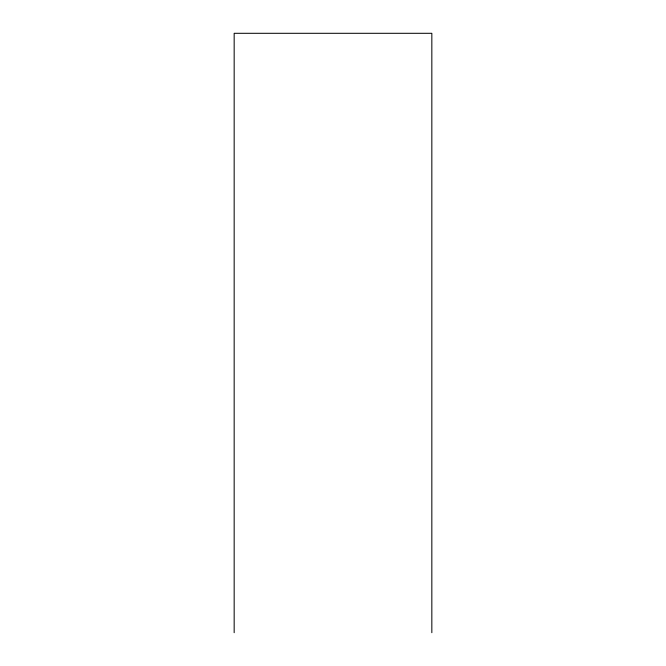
<?xml version="1.0" encoding="UTF-8"?>
<svg xmlns="http://www.w3.org/2000/svg" width="666" height="666" viewBox="0 0 666 666"><rect width="100%" height="100%" fill="white"/><g stroke="black" fill="none" stroke-linecap="round" stroke-linejoin="round"><path stroke-width="1" d="M431.834 632.7L431.834 33.3L234.166 33.3L234.166 632.7"/></g></svg>
